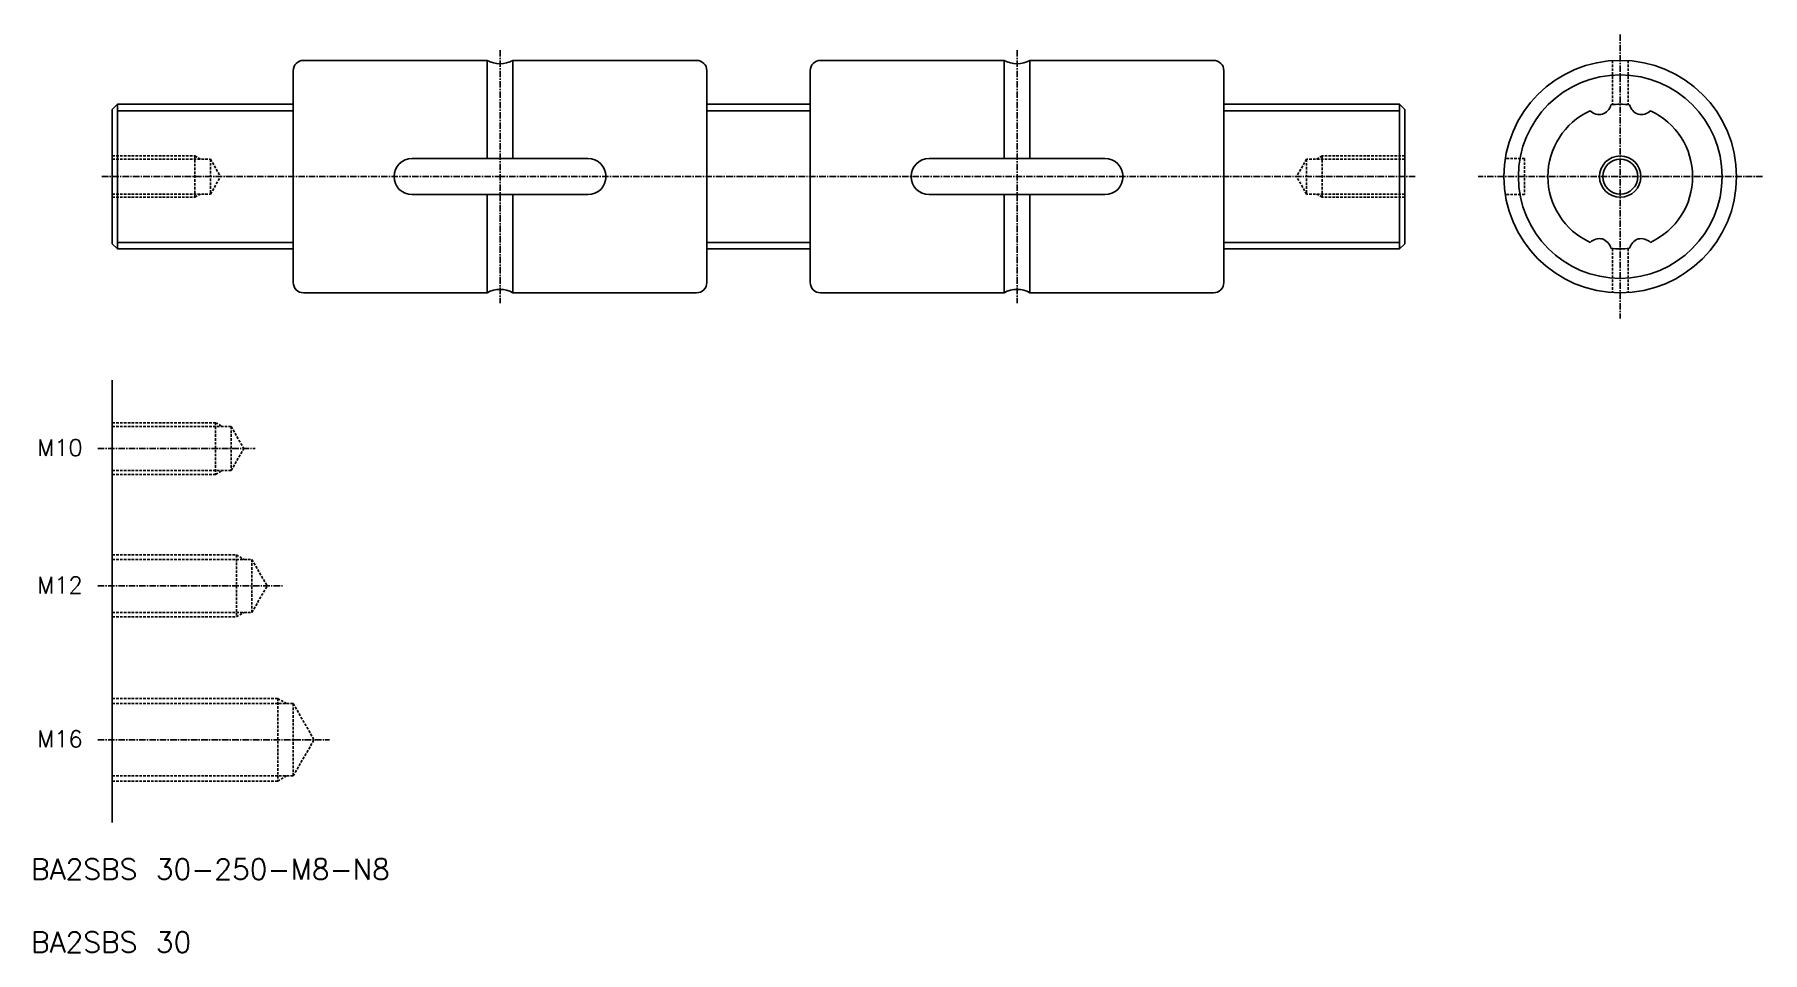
# Model space of a CAD drawing. Extents: x -127 to 207, y 1397 to 1575.
import ezdxf

# ---------------------------------------------------------------- set-up
doc = ezdxf.new("R2010")
doc.units = 0
doc.linetypes.add('CENTER', pattern=[2, 1.25, -0.25, 0.25, -0.25])
doc.linetypes.add('DASHED', pattern=[0.75, 0.5, -0.25])
doc.layers.get('0').update_dxf_attribs({"linetype": 'CONTINUOUS'})
doc.layers.add('CENTER', color=1, linetype='CENTER')
doc.styles.get("Standard").update_dxf_attribs({"font": 'txt.shx', "bigfont": 'bigfont.shx'})

msp = doc.modelspace()

# ---------------------------------------------------------------- linework, layer by layer
at = {"color": 7, "linetype": 'CONTINUOUS'}
for p, q in [((-77.38, 1567.72), (-77.38, 1526.72)), ((-75.38, 1569.72), (-39.88, 1569.72)), ((-39.88, 1550.72), (-39.88, 1569.72)), ((0.62, 1569.72), (-34.88, 1569.72)), ((-34.88, 1550.72), (-34.88, 1569.72)), ((2.62, 1567.72), (2.62, 1526.72)), ((22.62, 1567.72), (22.62, 1526.72)), ((24.62, 1569.72), (60.12, 1569.72)), ((60.12, 1550.72), (60.12, 1569.72)), ((100.62, 1569.72), (65.12, 1569.72)), ((65.12, 1550.72), (65.12, 1569.72)), ((102.62, 1567.72), (102.62, 1526.72)), ((-112.38, 1560.22), (-111.38, 1561.22)), ((-111.38, 1561.22), (-77.38, 1561.22)), ((-111.38, 1533.22), (-111.38, 1561.22)), ((22.62, 1561.22), (2.62, 1561.22)), ((136.62, 1561.22), (102.62, 1561.22)), ((136.62, 1533.22), (136.62, 1561.22)), ((137.62, 1560.22), (136.62, 1561.22)), ((-112.38, 1534.22), (-112.38, 1560.22)), ((-111.38, 1559.95), (-77.38, 1559.95)), ((22.62, 1559.95), (2.62, 1559.95)), ((136.62, 1559.95), (102.62, 1559.95)), ((137.62, 1534.22), (137.62, 1560.22)), ((-54.38, 1550.72), (-20.38, 1550.72)), ((45.62, 1550.72), (79.62, 1550.72)), ((-54.38, 1543.72), (-20.38, 1543.72)), ((-39.88, 1543.72), (-39.88, 1524.72)), ((-34.88, 1543.72), (-34.88, 1524.72)), ((45.62, 1543.72), (79.62, 1543.72)), ((60.12, 1543.72), (60.12, 1524.72)), ((65.12, 1543.72), (65.12, 1524.72)), ((-112.38, 1534.22), (-111.38, 1533.22)), ((-111.38, 1534.49), (-77.38, 1534.49)), ((22.62, 1534.49), (2.62, 1534.49)), ((136.62, 1534.49), (102.62, 1534.49)), ((137.62, 1534.22), (136.62, 1533.22)), ((-111.38, 1533.22), (-77.38, 1533.22)), ((22.62, 1533.22), (2.62, 1533.22)), ((136.62, 1533.22), (102.62, 1533.22)), ((-75.38, 1524.72), (-39.88, 1524.72)), ((-34.88, 1524.72), (0.62, 1524.72)), ((24.62, 1524.72), (60.12, 1524.72)), ((65.12, 1524.72), (100.62, 1524.72)), ((-112.38, 1507.82), (-112.38, 1422.18))]:
    msp.add_line(p, q, dxfattribs=at)
at = {"color": 3, "linetype": 'DASHED'}
for p, q in [((177.79, 1569.67), (177.79, 1561.14)), ((180.79, 1569.67), (180.79, 1561.14)), ((-112.38, 1551.22), (-96.38, 1551.22)), ((-96.38, 1551.22), (-96.38, 1543.22)), ((-96.38, 1551.22), (-95.3, 1550.59)), ((121.62, 1551.22), (120.54, 1550.59)), ((137.62, 1551.22), (121.62, 1551.22)), ((121.62, 1551.22), (121.62, 1543.22)), ((160.79, 1550.72), (157.07, 1550.72)), ((160.79, 1550.72), (160.79, 1543.72)), ((-112.38, 1550.59), (-93.38, 1550.59)), ((-93.38, 1550.59), (-91.43, 1547.22)), ((-93.38, 1550.59), (-93.38, 1543.84)), ((118.62, 1550.59), (116.67, 1547.22)), ((137.62, 1550.59), (118.62, 1550.59)), ((118.62, 1550.59), (118.62, 1543.84)), ((-93.38, 1543.84), (-91.43, 1547.22)), ((118.62, 1543.84), (116.67, 1547.22)), ((-112.38, 1543.84), (-93.38, 1543.84)), ((-112.38, 1543.22), (-96.38, 1543.22)), ((-96.38, 1543.22), (-95.3, 1543.84)), ((137.62, 1543.84), (118.62, 1543.84)), ((121.62, 1543.22), (120.54, 1543.84)), ((137.62, 1543.22), (121.62, 1543.22)), ((160.79, 1543.72), (157.07, 1543.72)), ((177.79, 1533.3), (177.79, 1524.77)), ((180.79, 1533.3), (180.79, 1524.77)), ((-112.38, 1499.58), (-92.38, 1499.58)), ((-112.38, 1498.83), (-89.38, 1498.83)), ((-92.38, 1499.58), (-92.38, 1489.58)), ((-92.38, 1499.58), (-91.08, 1498.83)), ((-89.38, 1498.83), (-89.38, 1490.33)), ((-89.38, 1498.83), (-86.93, 1494.58)), ((-89.38, 1490.33), (-86.93, 1494.58)), ((-112.38, 1490.33), (-89.38, 1490.33)), ((-112.38, 1489.58), (-92.38, 1489.58)), ((-92.38, 1489.58), (-91.08, 1490.33)), ((-112.38, 1473.99), (-88.38, 1473.99)), ((-88.38, 1473.99), (-88.38, 1461.99)), ((-88.38, 1473.99), (-86.86, 1473.11)), ((-112.38, 1473.11), (-85.38, 1473.11)), ((-85.38, 1473.11), (-85.38, 1462.86)), ((-85.38, 1473.11), (-82.42, 1467.99)), ((-85.38, 1462.86), (-82.42, 1467.99)), ((-112.38, 1462.86), (-85.38, 1462.86)), ((-112.38, 1461.99), (-88.38, 1461.99)), ((-88.38, 1461.99), (-86.86, 1462.86)), ((-112.38, 1446.21), (-80.38, 1446.21)), ((-112.38, 1445.21), (-77.38, 1445.21)), ((-80.38, 1446.21), (-80.38, 1430.21)), ((-80.38, 1446.21), (-78.65, 1445.21)), ((-77.38, 1445.21), (-73.34, 1438.21)), ((-77.38, 1445.21), (-77.38, 1431.21)), ((-77.38, 1431.21), (-73.34, 1438.21)), ((-112.38, 1431.21), (-77.38, 1431.21)), ((-80.38, 1430.21), (-78.65, 1431.21)), ((-112.38, 1430.21), (-80.38, 1430.21))]:
    msp.add_line(p, q, dxfattribs=at)
at = {"color": 7, "linetype": 'CONTINUOUS'}
for radius in [22.5, 19.7, 3.38]:
    msp.add_circle((179.29, 1547.22), radius, dxfattribs=at)
at = {"color": 3, "linetype": 'CONTINUOUS'}
msp.add_circle((179.29, 1547.22), 4, dxfattribs=at)
at = {"color": 7, "linetype": 'CONTINUOUS'}
for centre, radius, start, end in [((-75.38, 1567.72), 2, 90, 180), ((-37.38, 1574.05), 5, 239.9999, 299.9999), ((0.62, 1567.72), 2, 0, 90), ((24.62, 1567.72), 2, 90, 180), ((62.62, 1574.05), 5, 239.9999, 299.9999), ((100.62, 1567.72), 2, 0, 90), ((174.92, 1561.77), 2.65, 290.1116, 345.4445), ((179.29, 1547.22), 14, 82.5939, 97.4062), ((183.66, 1561.77), 2.65, 194.5554, 249.8884), ((179.29, 1547.22), 14, 114.5939, 245.4061), ((175.29, 1561.87), 2.65, 226.5555, 281.8885), ((183.3, 1561.87), 2.65, 258.1115, 313.4445), ((179.29, 1547.22), 14, 294.5939, 65.4061), ((-54.38, 1547.22), 3.5, 90, 270), ((-20.38, 1547.22), 3.5, 270, 90), ((45.62, 1547.22), 3.5, 90, 270), ((79.62, 1547.22), 3.5, 270, 90), ((175.29, 1532.56), 2.65, 78.1115, 133.4445), ((174.92, 1532.67), 2.65, 14.5554, 69.8884), ((183.66, 1532.67), 2.65, 110.1116, 165.4446), ((183.3, 1532.56), 2.65, 46.5555, 101.8885), ((179.29, 1547.22), 14, 262.5939, 277.4062), ((-75.38, 1526.72), 2, 180, 270), ((-37.38, 1520.39), 5, 60, 120), ((0.62, 1526.72), 2, 270, 0), ((24.62, 1526.72), 2, 180, 270), ((62.62, 1520.39), 5, 60, 120), ((100.62, 1526.72), 2, 270, 0)]:
    msp.add_arc(centre, radius, start, end, dxfattribs=at)
at = {"layer": 'CENTER', "color": 1, "linetype": 'CENTER'}
for p, q in [((179.29, 1574.72), (179.29, 1519.72)), ((-37.38, 1571.72), (-37.38, 1522.72)), ((62.62, 1571.72), (62.62, 1522.72)), ((-114.38, 1547.22), (-37.38, 1547.22)), ((139.62, 1547.22), (-37.38, 1547.22)), ((206.79, 1547.22), (151.79, 1547.22)), ((-115.17, 1494.58), (-84.76, 1494.58)), ((-115.17, 1467.99), (-79.43, 1467.99)), ((-115.17, 1438.21), (-70.38, 1438.21))]:
    msp.add_line(p, q, dxfattribs=at)

# ---------------------------------------------------------------- texts
at = {"color": 7, "linetype": 'CONTINUOUS'}
for s, height, p in [('M10', 3.2, (-126.88, 1493.14)), ('M12', 3.2, (-126.88, 1466.55)), ('M16', 3.2, (-126.88, 1436.77)), ('BA2SBS 30-250-M8-N8', 4, (-128.09, 1411.14)), ('BA2SBS 30', 4, (-128.09, 1397.03))]:
    msp.add_text(s, height=height, dxfattribs=at).set_placement(p)

doc.saveas('drawing.dxf')
